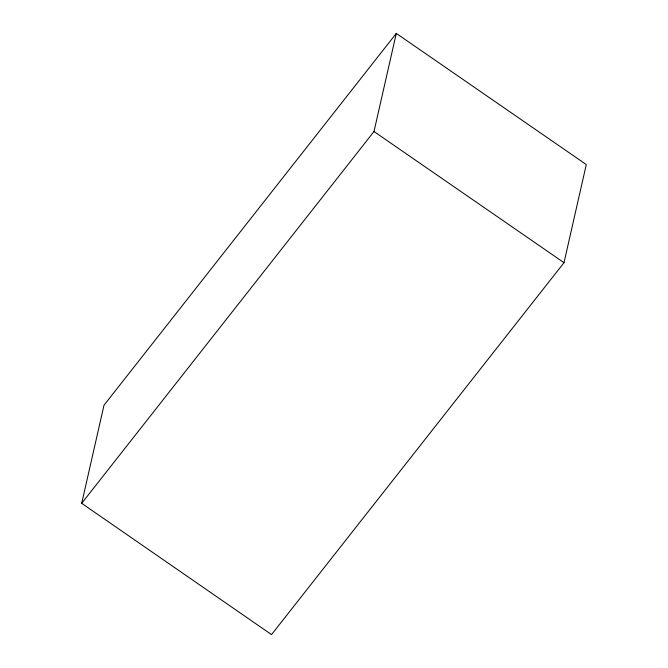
<?xml version="1.0" encoding="UTF-8"?>
<svg xmlns="http://www.w3.org/2000/svg" width="668" height="668" viewBox="0 0 668 668"><rect width="100%" height="100%" fill="white"/><g stroke="black" fill="none" stroke-linecap="round" stroke-linejoin="round"><path stroke-width="1" d="M81.705 503.33L103.999 405.209L396.291 33.4L586.295 164.562L564.001 262.683L271.534 634.6L81.705 503.33L373.996 131.521L396.291 33.4M373.996 131.521L564.001 262.683"/></g></svg>
